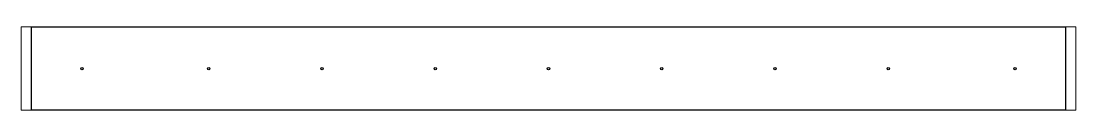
# Paper-space layout 'Layout1' of a CAD drawing. Header units: millimetres. Extents: x 0 to 257, y 87 to 108.
# The model-space entities are those that its viewports show. They can reach past a viewport. Long polylines and large blocks are cut down to what shows.
import ezdxf

# ---------------------------------------------------------------- set-up
doc = ezdxf.new("R2010")
doc.units = ezdxf.units.MM
doc.header["$LTSCALE"] = 25
doc.layers.add('3_Pezzi', color=7, linetype='Continuous')
doc.layers.add('5_Bulloni', color=7, linetype='Continuous')

msp = doc.modelspace()

# ---------------------------------------------------------------- linework, layer by layer
at = {"layer": '3_Pezzi', "color": 3, "linetype": 'Continuous'}
for p, q in [((0, 44.8), (0, 184)), ((0, 184), (4566, 184)), ((4566, 184), (4566, 44.8)), ((0, -81.8), (0, 44.8)), ((4566, 44.8), (4566, -81.8)), ((0, -184), (0, -81.8)), ((4566, -81.8), (4566, -184)), ((4566, -184), (0, -184))]:
    msp.add_line(p, q, dxfattribs=at)
at = {"layer": '5_Bulloni', "color": 2, "linetype": 'Continuous'}
for centre in [(223, -1), (783, -1), (1283, -1), (1783, -1), (2283, -1), (2783, -1), (3283, -1), (3783, -1), (4343, -1)]:
    msp.add_circle(centre, 5.25, dxfattribs=at)

psp = doc.layouts.get("Layout1")

# ---------------------------------------------------------------- viewports
at = {"layer": '0'}
psp.add_viewport(center=(128.5, 97.5), size=(257, 20.32362), view_center_point=(2283, 0), view_height=368.30189, dxfattribs=at)

doc.saveas('drawing.dxf')
